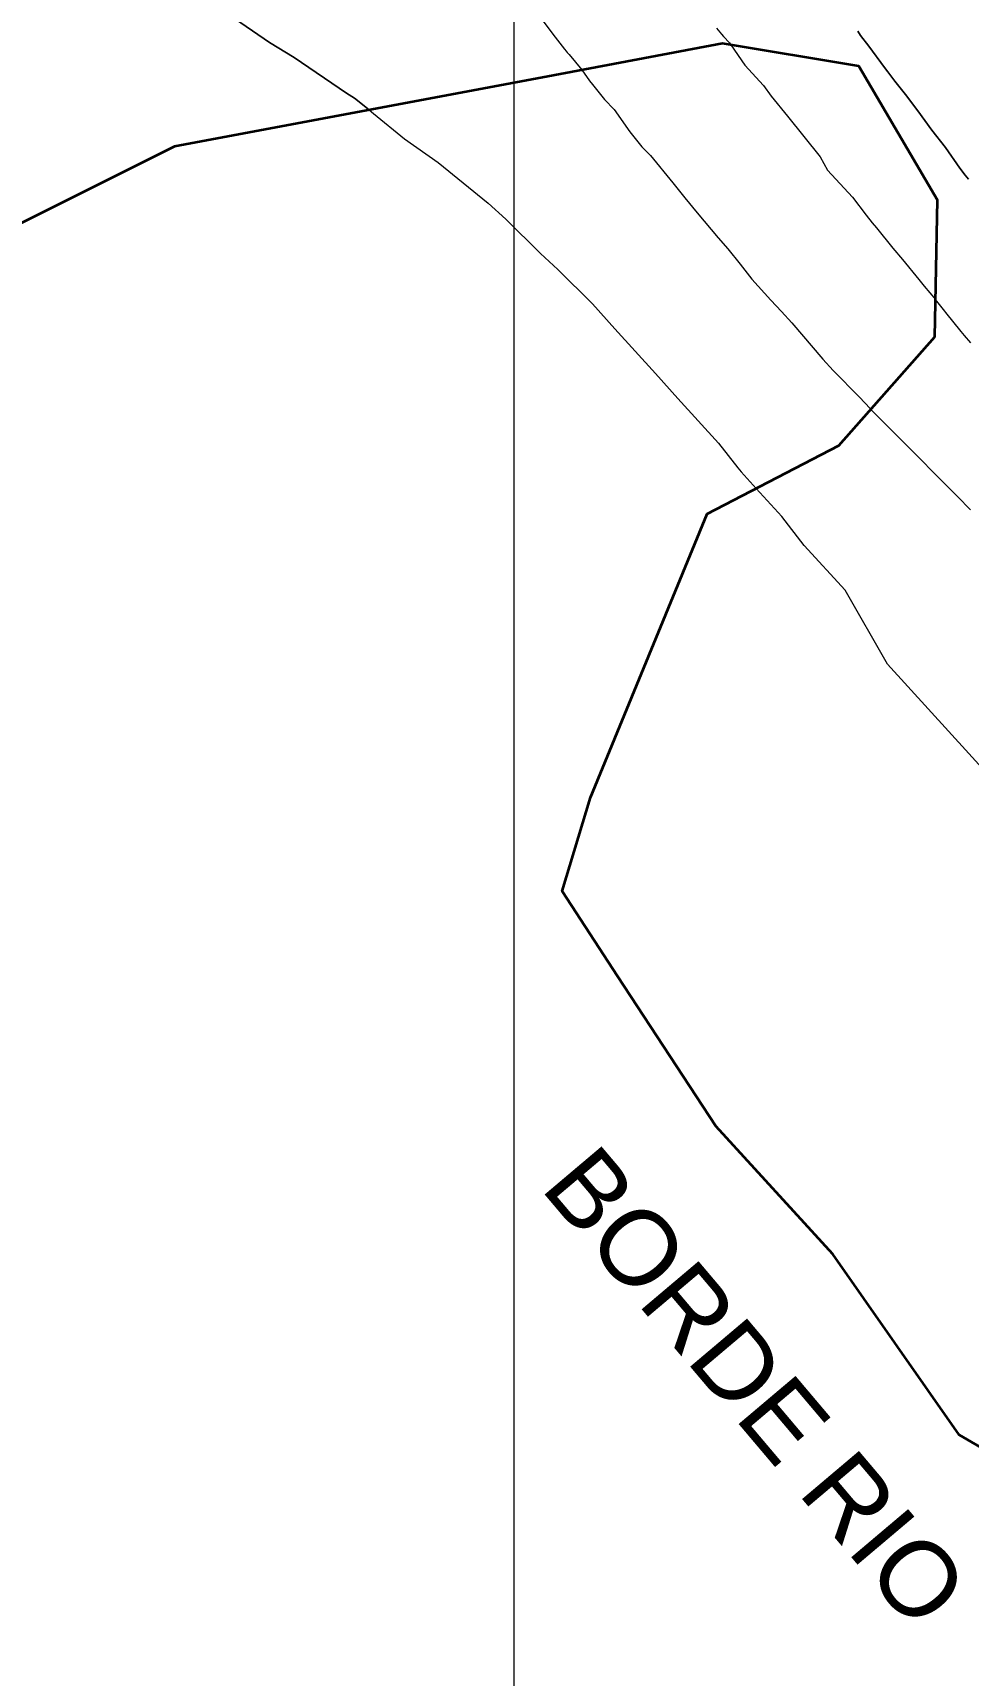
# Model space of a CAD drawing. Header units: metres. Extents: x -207 to 292, y -187 to 169.
# Drawn here: x -161.84 to -139.32, y -124.93 to -85.38 of the extents above; entities that cross this region are included whole.
import ezdxf

# ---------------------------------------------------------------- set-up
doc = ezdxf.new("R2010")
doc.units = ezdxf.units.M
for name, color, linetype, lineweight in [('C-TOPO', 7, 'Continuous', 9), ('C-TOPO-MAJR', 7, 'Continuous', 35), ('grilla', 7, 'Continuous', 9), ('linea costa', 7, 'Continuous', 35)]:
    doc.layers.add(name, color=color, linetype=linetype, lineweight=lineweight)
doc.layers.add('PR10-ARQ-PL-001-Emplazamiento-C-1_dwg', color=7, linetype='Continuous', lineweight=9, true_color=0x767676)
doc.layers.add('TEXTO', color=5, linetype='Continuous', lineweight=9, true_color=0x0000ff)
doc.styles.add('Arial', font='arial.ttf', dxfattribs={"height": 1.792988})

# ---------------------------------------------------------------- blocks, each defined once
blk = doc.blocks.new('PR10-ARQ-PL-001-Emplazamiento-C-1_dwg-674643-PLANTA EMPLAZAMIENTO ACTUALIZADO')
at = {"layer": 'C-TOPO', "flags": 128}
for points in [[(-138.785, -119.579), (-139.535, -119.143), (-140.547, -117.697), (-142.347, -115.125), (-142.58, -114.792), (-144.447, -112.749), (-145.397, -111.709), (-146.009, -110.773), (-146.687, -109.734), (-146.867, -109.459), (-147.031, -109.207), (-147.678, -108.217), (-147.759, -108.093), (-149, -106.193), (-149.091, -106.054), (-148.489, -104.061), (-148.408, -103.791), (-147.708, -102.089), (-147.611, -101.853), (-147.425, -101.399), (-146.276, -98.603), (-145.778, -97.392), (-145.602, -96.965), (-145.256, -96.785), (-144.926, -96.614), (-143.965, -96.115), (-143.145, -95.69), (-142.981, -95.605), (-142.433, -95.32), (-142.368, -95.248), (-142.359, -95.237), (-142.275, -95.142), (-141.951, -94.776), (-141.733, -94.53), (-141.505, -94.272), (-141.459, -94.22), (-141.079, -93.79), (-140.965, -93.661), (-140.777, -93.449), (-140.325, -92.937), (-140.117, -92.702), (-140.114, -92.551), (-140.112, -92.439), (-140.11, -92.298), (-140.094, -91.402), (-140.09, -91.208), (-140.087, -91.013), (-140.074, -90.302), (-140.07, -90.074), (-140.065, -89.777), (-140.06, -89.508), (-140.059, -89.414), (-140.578, -88.527), (-140.746, -88.239), (-140.927, -87.931), (-141.32, -87.258), (-141.826, -86.392), (-141.946, -86.187), (-142.063, -86.168), (-142.29, -86.13), (-142.736, -86.055), (-143.811, -85.876), (-144.076, -85.832), (-144.5, -85.761), (-145.061, -85.668), (-145.235, -85.639), (-145.338, -85.658), (-146.028, -85.788), (-146.948, -85.961), (-147.266, -86.021), (-147.587, -86.081), (-148.039, -86.167), (-148.915, -86.331), (-149.025, -86.352), (-149.113, -86.369), (-149.304, -86.405), (-149.439, -86.43), (-149.893, -86.515), (-150.076, -86.55), (-150.793, -86.685), (-151.268, -86.774), (-153.147, -87.128), (-153.417, -87.179), (-154.228, -87.331), (-154.975, -87.472), (-156.694, -87.796), (-157.098, -87.872), (-157.732, -87.991), (-158.43, -88.123), (-162.512, -90.162)], [(-162.512, -90.162), (-158.43, -88.123), (-157.732, -87.991), (-157.098, -87.872), (-156.694, -87.796), (-154.975, -87.472), (-154.228, -87.331), (-153.417, -87.179), (-153.147, -87.128), (-151.268, -86.774), (-150.793, -86.685), (-150.076, -86.55), (-149.893, -86.515), (-149.439, -86.43), (-149.304, -86.405), (-149.113, -86.369), (-149.025, -86.352), (-148.915, -86.331), (-148.039, -86.167), (-147.587, -86.081), (-147.266, -86.021), (-146.948, -85.961), (-146.028, -85.788), (-145.338, -85.658), (-145.235, -85.639), (-145.061, -85.668), (-144.5, -85.761), (-144.076, -85.832), (-143.811, -85.876), (-142.736, -86.055), (-142.29, -86.13), (-142.063, -86.168), (-141.946, -86.187), (-141.826, -86.392), (-141.32, -87.258), (-140.927, -87.931), (-140.746, -88.239), (-140.578, -88.527), (-140.059, -89.414), (-140.06, -89.508), (-140.065, -89.777), (-140.07, -90.074), (-140.074, -90.302), (-140.087, -91.013), (-140.09, -91.208), (-140.094, -91.402), (-140.11, -92.298), (-140.112, -92.439), (-140.114, -92.551), (-140.117, -92.702), (-140.325, -92.937), (-140.777, -93.449), (-140.965, -93.661), (-141.079, -93.79), (-141.459, -94.22), (-141.505, -94.272), (-141.733, -94.53), (-141.951, -94.776), (-142.275, -95.142), (-142.359, -95.237), (-142.368, -95.248), (-142.433, -95.32), (-142.981, -95.605), (-143.145, -95.69), (-143.965, -96.115), (-144.926, -96.614), (-145.256, -96.785), (-145.602, -96.965), (-145.778, -97.392), (-146.276, -98.603), (-147.425, -101.399), (-147.611, -101.853), (-147.708, -102.089), (-148.408, -103.791), (-148.489, -104.061), (-149.091, -106.054), (-149, -106.193), (-147.759, -108.093), (-147.678, -108.217), (-147.031, -109.207), (-146.867, -109.459), (-146.687, -109.734), (-146.009, -110.773), (-145.397, -111.709), (-144.447, -112.749), (-142.58, -114.792), (-142.347, -115.125), (-140.547, -117.697), (-139.535, -119.143), (-138.785, -119.579)]]:
    blk.add_lwpolyline(points, dxfattribs=at)
at = {"layer": 'C-TOPO-MAJR', "color": 1, "lineweight": 9, "true_color": 0xff0000, "flags": 128}
for points in [[(-139.312, -88.907), (-139.39, -88.81), (-139.518, -88.644), (-139.866, -88.145), (-140.19, -87.723), (-140.528, -87.264), (-140.83, -86.867), (-141.084, -86.542), (-141.249, -86.325), (-141.331, -86.219), (-141.708, -85.703), (-141.906, -85.443), (-141.977, -85.343)], [(-145.377, -85.266), (-145.257, -85.413), (-145.208, -85.467), (-145.067, -85.622), (-145.032, -85.673), (-144.692, -86.161), (-144.243, -86.654), (-144.061, -86.911), (-143.665, -87.387), (-142.883, -88.365), (-142.706, -88.688), (-142.101, -89.342), (-141.771, -89.769), (-141.625, -89.958), (-141.524, -90.075), (-141.133, -90.564), (-140.896, -90.836), (-140.505, -91.325), (-140.38, -91.481), (-140.101, -91.806)], [(-149.606, -85.028), (-149.265, -85.49), (-149.038, -85.773), (-148.996, -85.82), (-148.97, -85.852), (-148.925, -85.903), (-148.62, -86.276), (-148.433, -86.535), (-148.367, -86.626), (-148.072, -86.988), (-147.845, -87.232), (-147.468, -87.762), (-147.173, -88.124), (-146.964, -88.334), (-146.432, -88.993), (-146.137, -89.355), (-145.843, -89.718), (-145.337, -90.319), (-145.102, -90.586), (-144.807, -90.949), (-144.524, -91.312), (-144.066, -91.818), (-143.813, -92.093), (-143.561, -92.368), (-142.82, -93.236), (-142.567, -93.512), (-141.931, -94.155), (-141.679, -94.43), (-141.661, -94.448)], [(-157.392, -84.752), (-156.138, -85.612), (-155.544, -85.975), (-154.29, -86.835), (-154.092, -86.956), (-153.743, -87.24), (-153.64, -87.324), (-152.887, -87.938), (-152.081, -88.504), (-150.876, -89.486), (-150.453, -89.867), (-149.619, -90.699), (-149.196, -91.079), (-148.361, -91.911), (-147.825, -92.511), (-146.844, -93.586), (-146.308, -94.186), (-145.326, -95.261), (-144.867, -95.853), (-144.786, -95.956), (-144.424, -96.353)], [(-139.249, -92.847), (-139.406, -92.674), (-139.444, -92.623), (-139.486, -92.575), (-139.852, -92.117), (-139.877, -92.086), (-140.101, -91.806)], [(-139.258, -96.869), (-139.574, -96.548), (-139.99, -96.133), (-140.627, -95.489), (-140.834, -95.281), (-141.153, -94.96), (-141.36, -94.752), (-141.524, -94.586), (-141.661, -94.448)], [(-124.831, -125.989), (-126.231, -123.368), (-126.985, -122.564), (-127.577, -121.707), (-129.499, -118.636), (-130.372, -117.008), (-132.536, -113.3), (-133.736, -110.105), (-134.451, -109.086), (-136.598, -106.573), (-137.58, -105.498), (-138.318, -103.808), (-139.299, -102.733), (-141.262, -100.583), (-142.283, -98.802), (-143.265, -97.727), (-143.805, -97.031), (-144.334, -96.452), (-144.424, -96.353)]]:
    blk.add_lwpolyline(points, dxfattribs=at)
at = {"layer": 'grilla'}
blk.add_line((-150.258, 166.258), (-150.258, -186.737), dxfattribs=at)
at = {"layer": 'linea costa', "flags": 128}
blk.add_lwpolyline([(-133.763, -125.392), (-133.775, -122.492), (-136.326, -121.009), (-139.535, -119.143), (-142.58, -114.792), (-145.397, -111.709), (-147.759, -108.093), (-149.091, -106.054), (-148.408, -103.791), (-145.602, -96.965), (-142.433, -95.32), (-140.117, -92.702), (-140.059, -89.414), (-141.946, -86.187), (-145.235, -85.639), (-149.439, -86.43), (-153.417, -87.179), (-158.43, -88.123), (-163.941, -90.875)], dxfattribs=at)
at = {"layer": 'TEXTO', "insert": (-148.279, -112.04), "char_height": 1.793, "width": 14.89749, "attachment_point": 1, "rotation": 310.2113, "line_spacing_factor": 0.941778, "style": 'Arial'}
blk.add_mtext('BORDE RIO', dxfattribs=at)

msp = doc.modelspace()

# ---------------------------------------------------------------- linework, layer by layer
at = {"layer": 'C-TOPO'}
for p, q in [((-146.028, -85.788), (-146.948, -85.961)), ((-146.948, -85.961), (-146.028, -85.788)), ((-145.338, -85.658), (-146.028, -85.788)), ((-146.028, -85.788), (-145.338, -85.658)), ((-145.235, -85.639), (-145.338, -85.658)), ((-145.338, -85.658), (-145.235, -85.639)), ((-145.061, -85.668), (-145.235, -85.639)), ((-145.235, -85.639), (-145.061, -85.668)), ((-144.5, -85.761), (-145.061, -85.668)), ((-145.061, -85.668), (-144.5, -85.761)), ((-144.076, -85.832), (-144.5, -85.761)), ((-144.5, -85.761), (-144.076, -85.832)), ((-148.039, -86.167), (-148.915, -86.331)), ((-148.915, -86.331), (-148.039, -86.167)), ((-147.587, -86.081), (-148.039, -86.167)), ((-148.039, -86.167), (-147.587, -86.081)), ((-147.266, -86.021), (-147.587, -86.081)), ((-147.587, -86.081), (-147.266, -86.021)), ((-146.948, -85.961), (-147.266, -86.021)), ((-147.266, -86.021), (-146.948, -85.961)), ((-143.811, -85.876), (-144.076, -85.832)), ((-144.076, -85.832), (-143.811, -85.876)), ((-142.736, -86.055), (-143.811, -85.876)), ((-143.811, -85.876), (-142.736, -86.055)), ((-142.29, -86.13), (-142.736, -86.055)), ((-142.736, -86.055), (-142.29, -86.13)), ((-142.063, -86.168), (-142.29, -86.13)), ((-142.29, -86.13), (-142.063, -86.168)), ((-141.946, -86.187), (-142.063, -86.168)), ((-142.063, -86.168), (-141.946, -86.187)), ((-141.826, -86.392), (-141.946, -86.187)), ((-141.946, -86.187), (-141.826, -86.392)), ((-150.076, -86.55), (-150.793, -86.685)), ((-150.793, -86.685), (-150.076, -86.55)), ((-149.893, -86.515), (-150.076, -86.55)), ((-150.076, -86.55), (-149.893, -86.515)), ((-149.439, -86.43), (-149.893, -86.515)), ((-149.893, -86.515), (-149.439, -86.43)), ((-149.304, -86.405), (-149.439, -86.43)), ((-149.439, -86.43), (-149.304, -86.405)), ((-149.113, -86.369), (-149.304, -86.405)), ((-149.304, -86.405), (-149.113, -86.369)), ((-149.025, -86.352), (-149.113, -86.369)), ((-149.113, -86.369), (-149.025, -86.352)), ((-148.915, -86.331), (-149.025, -86.352)), ((-149.025, -86.352), (-148.915, -86.331)), ((-141.32, -87.258), (-141.826, -86.392)), ((-141.826, -86.392), (-141.32, -87.258)), ((-151.268, -86.774), (-153.147, -87.128)), ((-153.147, -87.128), (-151.268, -86.774)), ((-150.793, -86.685), (-151.268, -86.774)), ((-151.268, -86.774), (-150.793, -86.685)), ((-154.228, -87.331), (-154.975, -87.472)), ((-154.975, -87.472), (-154.228, -87.331)), ((-153.417, -87.179), (-154.228, -87.331)), ((-154.228, -87.331), (-153.417, -87.179)), ((-153.147, -87.128), (-153.417, -87.179)), ((-153.417, -87.179), (-153.147, -87.128)), ((-140.927, -87.931), (-141.32, -87.258)), ((-141.32, -87.258), (-140.927, -87.931)), ((-154.975, -87.472), (-156.694, -87.796)), ((-156.694, -87.796), (-154.975, -87.472)), ((-158.43, -88.123), (-162.512, -90.162)), ((-162.512, -90.162), (-158.43, -88.123)), ((-157.732, -87.991), (-158.43, -88.123)), ((-158.43, -88.123), (-157.732, -87.991)), ((-157.098, -87.872), (-157.732, -87.991)), ((-157.732, -87.991), (-157.098, -87.872)), ((-156.694, -87.796), (-157.098, -87.872)), ((-157.098, -87.872), (-156.694, -87.796)), ((-140.746, -88.239), (-140.927, -87.931)), ((-140.927, -87.931), (-140.746, -88.239)), ((-140.578, -88.527), (-140.746, -88.239)), ((-140.746, -88.239), (-140.578, -88.527)), ((-140.059, -89.414), (-140.578, -88.527)), ((-140.578, -88.527), (-140.059, -89.414)), ((-140.065, -89.777), (-140.06, -89.508)), ((-140.06, -89.508), (-140.065, -89.777)), ((-140.06, -89.508), (-140.059, -89.414)), ((-140.059, -89.414), (-140.06, -89.508)), ((-140.074, -90.302), (-140.07, -90.074)), ((-140.07, -90.074), (-140.074, -90.302)), ((-140.07, -90.074), (-140.065, -89.777)), ((-140.065, -89.777), (-140.07, -90.074)), ((-140.087, -91.013), (-140.074, -90.302)), ((-140.074, -90.302), (-140.087, -91.013)), ((-140.094, -91.402), (-140.09, -91.208)), ((-140.09, -91.208), (-140.094, -91.402)), ((-140.09, -91.208), (-140.087, -91.013)), ((-140.087, -91.013), (-140.09, -91.208)), ((-140.11, -92.298), (-140.094, -91.402)), ((-140.094, -91.402), (-140.11, -92.298)), ((-140.114, -92.551), (-140.112, -92.439)), ((-140.112, -92.439), (-140.114, -92.551)), ((-140.112, -92.439), (-140.11, -92.298)), ((-140.11, -92.298), (-140.112, -92.439)), ((-140.325, -92.937), (-140.117, -92.702)), ((-140.117, -92.702), (-140.325, -92.937)), ((-140.117, -92.702), (-140.114, -92.551)), ((-140.114, -92.551), (-140.117, -92.702)), ((-140.777, -93.449), (-140.325, -92.937)), ((-140.325, -92.937), (-140.777, -93.449)), ((-141.079, -93.79), (-140.965, -93.661)), ((-140.965, -93.661), (-141.079, -93.79)), ((-140.965, -93.661), (-140.777, -93.449)), ((-140.777, -93.449), (-140.965, -93.661)), ((-141.459, -94.22), (-141.079, -93.79)), ((-141.079, -93.79), (-141.459, -94.22)), ((-141.733, -94.53), (-141.505, -94.272)), ((-141.505, -94.272), (-141.733, -94.53)), ((-141.505, -94.272), (-141.459, -94.22)), ((-141.459, -94.22), (-141.505, -94.272)), ((-142.275, -95.142), (-141.951, -94.776)), ((-141.951, -94.776), (-142.275, -95.142)), ((-141.951, -94.776), (-141.733, -94.53)), ((-141.733, -94.53), (-141.951, -94.776)), ((-142.433, -95.32), (-142.368, -95.248)), ((-142.368, -95.248), (-142.433, -95.32)), ((-142.368, -95.248), (-142.359, -95.237)), ((-142.359, -95.237), (-142.368, -95.248)), ((-142.359, -95.237), (-142.275, -95.142)), ((-142.275, -95.142), (-142.359, -95.237)), ((-143.965, -96.115), (-143.145, -95.69)), ((-143.145, -95.69), (-143.965, -96.115)), ((-143.145, -95.69), (-142.981, -95.605)), ((-142.981, -95.605), (-143.145, -95.69)), ((-142.981, -95.605), (-142.433, -95.32)), ((-142.433, -95.32), (-142.981, -95.605)), ((-144.926, -96.614), (-143.965, -96.115)), ((-143.965, -96.115), (-144.926, -96.614)), ((-145.602, -96.965), (-145.256, -96.785)), ((-145.256, -96.785), (-145.602, -96.965)), ((-145.256, -96.785), (-144.926, -96.614)), ((-144.926, -96.614), (-145.256, -96.785)), ((-145.778, -97.392), (-145.602, -96.965)), ((-145.602, -96.965), (-145.778, -97.392)), ((-146.276, -98.603), (-145.778, -97.392)), ((-145.778, -97.392), (-146.276, -98.603)), ((-147.425, -101.399), (-146.276, -98.603)), ((-146.276, -98.603), (-147.425, -101.399)), ((-147.611, -101.853), (-147.425, -101.399)), ((-147.425, -101.399), (-147.611, -101.853)), ((-147.708, -102.089), (-147.611, -101.853)), ((-147.611, -101.853), (-147.708, -102.089)), ((-148.408, -103.791), (-147.708, -102.089)), ((-147.708, -102.089), (-148.408, -103.791)), ((-148.489, -104.061), (-148.408, -103.791)), ((-148.408, -103.791), (-148.489, -104.061)), ((-149.091, -106.054), (-148.489, -104.061)), ((-148.489, -104.061), (-149.091, -106.054)), ((-149, -106.193), (-149.091, -106.054)), ((-149.091, -106.054), (-149, -106.193)), ((-147.759, -108.093), (-149, -106.193)), ((-149, -106.193), (-147.759, -108.093)), ((-147.678, -108.217), (-147.759, -108.093)), ((-147.759, -108.093), (-147.678, -108.217)), ((-147.031, -109.207), (-147.678, -108.217)), ((-147.678, -108.217), (-147.031, -109.207)), ((-146.867, -109.459), (-147.031, -109.207)), ((-147.031, -109.207), (-146.867, -109.459)), ((-146.687, -109.734), (-146.867, -109.459)), ((-146.867, -109.459), (-146.687, -109.734)), ((-146.009, -110.773), (-146.687, -109.734)), ((-146.687, -109.734), (-146.009, -110.773)), ((-145.397, -111.709), (-146.009, -110.773)), ((-146.009, -110.773), (-145.397, -111.709)), ((-144.447, -112.749), (-145.397, -111.709)), ((-145.397, -111.709), (-144.447, -112.749)), ((-142.58, -114.792), (-144.447, -112.749)), ((-144.447, -112.749), (-142.58, -114.792)), ((-142.347, -115.125), (-142.58, -114.792)), ((-142.58, -114.792), (-142.347, -115.125)), ((-140.547, -117.697), (-142.347, -115.125)), ((-142.347, -115.125), (-140.547, -117.697)), ((-139.535, -119.143), (-140.547, -117.697)), ((-140.547, -117.697), (-139.535, -119.143)), ((-138.785, -119.579), (-139.535, -119.143)), ((-139.535, -119.143), (-138.785, -119.579))]:
    msp.add_line(p, q, dxfattribs=at)
at = {"layer": 'C-TOPO-MAJR', "color": 1, "lineweight": 9, "true_color": 0xff0000, "flags": 128}
for points in [[(-153.743, -87.24), (-154.092, -86.956), (-154.29, -86.835), (-155.544, -85.975), (-156.138, -85.612), (-157.392, -84.752)], [(-149.606, -85.028), (-149.265, -85.49), (-149.038, -85.773), (-148.996, -85.82), (-148.97, -85.852), (-148.925, -85.903), (-148.62, -86.276)], [(-145.377, -85.266), (-145.257, -85.413), (-145.208, -85.467), (-145.067, -85.622), (-145.032, -85.673)], [(-141.977, -85.343), (-141.906, -85.443), (-141.708, -85.703), (-141.331, -86.219), (-141.249, -86.325), (-141.084, -86.542), (-140.83, -86.867), (-140.528, -87.264), (-140.19, -87.723), (-139.866, -88.145), (-139.518, -88.644), (-139.39, -88.81), (-139.312, -88.907)], [(-145.032, -85.673), (-144.692, -86.161), (-144.243, -86.654), (-144.061, -86.911), (-143.665, -87.387), (-142.883, -88.365), (-142.706, -88.688), (-142.101, -89.342), (-141.771, -89.769), (-141.625, -89.958), (-141.524, -90.075), (-141.133, -90.564), (-140.896, -90.836), (-140.505, -91.325), (-140.38, -91.481), (-140.101, -91.806)], [(-148.62, -86.276), (-148.433, -86.535), (-148.367, -86.626), (-148.072, -86.988), (-147.845, -87.232), (-147.468, -87.762), (-147.173, -88.124), (-146.964, -88.334), (-146.432, -88.993), (-146.137, -89.355), (-145.843, -89.718), (-145.337, -90.319), (-145.102, -90.586), (-144.807, -90.949), (-144.524, -91.312), (-144.066, -91.818), (-143.813, -92.093), (-143.561, -92.368), (-142.82, -93.236), (-142.567, -93.512), (-141.931, -94.155), (-141.679, -94.43), (-141.661, -94.448)], [(-153.743, -87.24), (-153.64, -87.324), (-152.887, -87.938), (-152.081, -88.504), (-150.876, -89.486), (-150.453, -89.867), (-149.619, -90.699), (-149.196, -91.079), (-148.361, -91.911), (-147.825, -92.511), (-146.844, -93.586), (-146.308, -94.186), (-145.326, -95.261), (-144.867, -95.853), (-144.786, -95.956), (-144.424, -96.353)], [(-139.249, -92.847), (-139.406, -92.674), (-139.444, -92.623), (-139.486, -92.575), (-139.852, -92.117), (-139.877, -92.086), (-140.101, -91.806)], [(-139.258, -96.869), (-139.574, -96.548), (-139.99, -96.133), (-140.627, -95.489), (-140.834, -95.281), (-141.153, -94.96), (-141.36, -94.752), (-141.524, -94.586), (-141.661, -94.448)], [(-124.831, -125.989), (-126.231, -123.368), (-126.985, -122.564), (-127.577, -121.707), (-129.499, -118.636), (-130.372, -117.008), (-132.536, -113.3), (-133.736, -110.105), (-134.451, -109.086), (-136.598, -106.573), (-137.58, -105.498), (-138.318, -103.808), (-139.299, -102.733), (-141.262, -100.583), (-142.283, -98.802), (-143.265, -97.727), (-143.805, -97.031), (-144.334, -96.452), (-144.424, -96.353)]]:
    msp.add_lwpolyline(points, dxfattribs=at)

# ---------------------------------------------------------------- block references
at = {"layer": 'PR10-ARQ-PL-001-Emplazamiento-C-1_dwg', "color": 7}
msp.add_blockref('PR10-ARQ-PL-001-Emplazamiento-C-1_dwg-674643-PLANTA EMPLAZAMIENTO ACTUALIZADO', (0, 0), dxfattribs=at)

doc.saveas('drawing.dxf')
